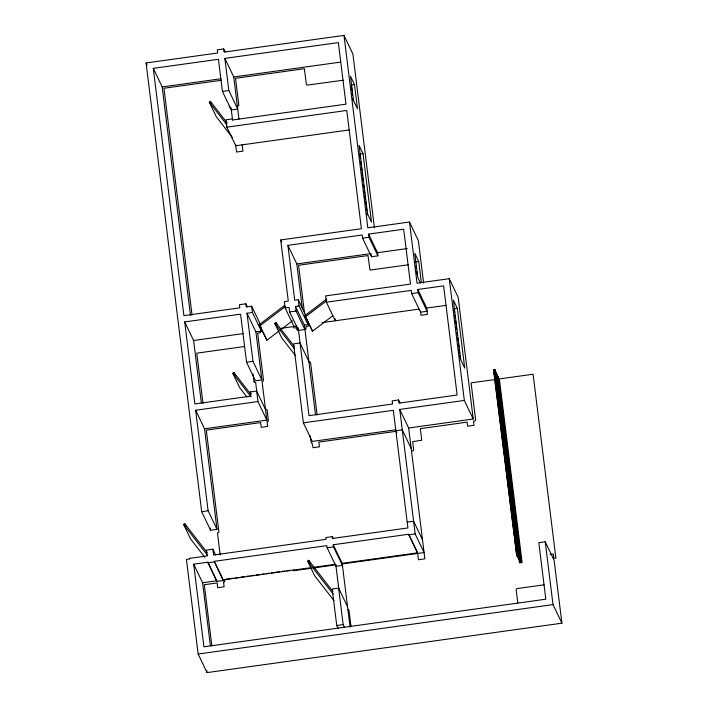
<?xml version="1.0" encoding="UTF-8"?>
<svg xmlns="http://www.w3.org/2000/svg" width="708" height="708" viewBox="0 0 708 708"><rect width="100%" height="100%" fill="white"/><g stroke="black" fill="none" stroke-linecap="round" stroke-linejoin="round"><path stroke-width="1.06" d="M421.552 439.765L421.596 439.65A1.23 1.204 -25.6 0 0 421.641 439.279L420.331 428.659L467.094 422.145L467.599 426.198L474.015 425.313L473.51 421.251L475.369 420.614A1.328 1.292 -25.6 0 0 475.643 419.924L471.077 382.869L496.777 379.293L498.405 392.4M268.323 420.924L267.217 410.277A1.23 1.204 -25.6 0 0 267.084 409.932L267.013 409.826A1.354 1.319 -25.6 0 0 266.42 409.383L265.518 409.357L262.066 381.515L262.712 381.364A1.283 1.257 -25.6 0 0 263.031 381.161A1.354 1.319 -25.6 0 0 263.394 380.647L263.438 380.532A1.23 1.204 -25.6 0 0 263.482 380.161L257.668 333.158L259.624 332.857A1.328 1.292 -25.6 0 0 260.066 332.61M260.243 332.424L260.473 331.202M421.198 440.279L412.667 441.686L413.64 449.766A1.354 1.319 -25.6 0 1 413.437 450.368A1.257 1.23 -25.6 0 1 413.091 450.722L411.507 451.093M232.401 137.485L216.232 116.634L209.311 102.182L210.4 101.359L227.241 123.077M279.209 330.884L266.934 340.212L259.19 324.707L284.625 305.387M266.934 340.212L260.013 325.76L285.448 306.449M295.484 355.655L281.687 337.866L274.766 323.414L275.854 322.591L294.245 346.309M280.97 329.556L292.369 320.892M332.733 315.821L312.52 331.167L304.785 315.662L326.751 298.98M312.52 331.167L305.599 316.715L326.689 300.705M246.924 397.011L239.729 387.736L232.808 373.284L233.888 372.461L250.898 394.383M204.78 557.267L190.567 538.947L183.646 524.495L184.735 523.663L207.072 552.461M334.008 600.667L314.556 575.595L307.635 561.152L308.723 560.32L332.866 591.445M224.064 581.949L223.533 582.047L224.117 586.808L217.701 587.702L217.117 582.941L204.285 584.728L211.851 645.785M225.091 51.879L223.684 48.949L217.268 49.843L217.657 52.994L146.087 62.959L201.683 511.672L210.586 530.248L217.002 529.354L204.541 428.809L195.647 410.233L257.942 401.56L266.845 420.136L204.541 428.809M374.417 227.808L352.885 53.976L343.982 35.4L224.073 52.1L223.684 48.949M247.242 306.741L245.835 303.812L239.419 304.706L239.808 307.847L183.921 315.635L153.282 68.366L218.436 59.286L222.418 91.403L231.321 109.988L237.738 109.094L228.834 90.509L224.852 58.392L338.344 42.595L345.973 104.165L232.489 119.971L232.357 118.917L225.941 119.811L226.852 127.157L235.755 145.742L349.115 129.953M153.282 68.366L162.185 86.942L220.825 78.774M224.852 58.392L233.755 76.977L340.698 62.083M221.613 80.234L163.946 88.261L192.027 314.936M222.418 91.403L228.834 90.509M343.203 80.243L307.104 85.11A1.257 1.23 -25.6 0 1 306.679 84.854L306.591 84.765A1.336 1.301 -25.6 0 1 306.343 84.34L304.378 68.703L235.516 78.296L238.817 105.138A1.354 1.319 -25.6 0 1 238.738 105.501A1.354 1.319 -25.6 0 1 238.543 105.828L237.401 106.359M351.265 85.031L354.469 84.588L357.469 108.802L353.513 100.536L350.513 76.331L354.469 84.588M226.852 127.157L346.752 110.457L361.407 228.711L280.704 239.95L288.289 301.104L284.342 301.652L285.12 307.945L294.024 326.53L296.979 326.114M359.823 154.114L363.036 153.671L371.514 222.108L367.558 213.851L359.08 145.414L363.036 153.671M423.632 283.191L418.348 240.596L409.454 222.02L367.824 227.817L343.982 35.4M305.803 315.352L298.307 299.705L294.705 300.21L287.908 245.349L362.186 235.003L362.576 238.154L371.479 256.73L377.895 255.845L377.506 252.694L368.603 234.109L403.675 229.233L410.472 284.085L325.591 295.909L326.37 302.201L335.273 320.786L335.017 318.68M362.576 238.154L368.992 237.26L377.895 255.845M287.908 245.349L296.802 263.934L371.089 253.588M377.506 252.694L407.259 248.552M415.463 261.96L418.738 261.5L421.349 282.554M408.33 264.774L370.957 269.969A1.23 1.204 -25.6 0 1 370.585 269.934L370.461 269.89M260.571 324.777L251.667 306.201L246.225 306.962L245.835 303.812M473.236 419.012L464.333 400.436L399.746 409.428L408.649 428.004L473.236 419.012L458.147 297.263L449.253 278.686L417.03 283.173L409.454 222.02M266.845 420.136L265.544 409.631L256.641 391.046L250.234 391.94L250.747 396.153L194.859 403.941L184.7 321.928L240.587 314.148L246.552 362.248L255.455 380.824L261.863 379.93L255.907 331.831L247.004 313.255L252.446 312.494L261.349 331.079L260.827 326.875M285.12 307.945L289.068 307.396L289.625 311.918L298.528 330.494M295.484 306.502L299.086 305.998L307.989 324.583L304.387 325.087L295.484 306.502L296.041 311.024L304.944 329.601M326.37 302.201L411.251 290.386L411.649 293.599L420.552 312.184L427.11 311.263L418.207 292.687L417.809 289.466L443.615 285.873L457.138 395.029L398.967 403.126L398.577 399.985L392.161 400.87L392.551 404.02L309.007 415.658L298.192 327.786M411.649 293.599L418.207 292.687M289.625 311.918L296.041 311.024M184.7 321.928L193.603 340.513L243.048 333.627M255.907 331.831L262.597 330.901M281.722 328.238L293.404 326.609L293.661 327.468A1.23 1.204 -25.6 0 0 294.749 327.981L296.59 327.733L297.024 329.99A1.23 1.204 -25.6 0 0 298.112 330.503L305.591 329.415A1.345 1.31 -25.6 0 0 305.909 329.211L306.139 326.406L308.219 326.061A1.345 1.31 -25.6 0 0 308.538 325.857L308.945 324.45M322.087 322.618L419.127 309.104M417.809 289.466L426.712 308.051L446.067 305.352M457.324 308.343L453.368 300.086L460.766 359.806L464.722 368.063L457.324 308.343L454.111 308.785L454.518 312.042M244.136 346.566L196.771 353.168L202.984 403.312M246.552 362.248L252.968 361.354L261.863 379.93M308.945 361.885L310.361 362.257A1.345 1.31 -25.6 0 1 310.564 362.576L317.131 415.092M493.529 369.815L494.883 369.629L495.149 370.178L518.114 555.568L516.769 555.753L493.529 369.815L493.795 370.364M495.804 373.567L497.848 376.815L497.175 376.913L495.034 372.435M496.795 376.629L498.149 376.435L498.414 376.992L521.38 562.373L520.026 562.568L496.795 376.629L497.06 377.178M496.724 378.399L498.335 380.762L497.662 380.851L495.096 375.488M495.644 382.479L496.317 382.391L496.237 381.727L499.317 388.648L498.644 388.745L496.494 384.267M496.786 381.453L498.83 384.709L498.149 384.798L496.007 380.329M497.273 385.4L498.556 388.081L499.237 387.984M496.476 386.656L499.804 392.595L499.131 392.692L496.556 387.32M308.9 361.558L299.997 342.982L293.581 343.876L303.369 422.844L393.329 410.321L407.905 527.947L332.486 538.452L332.264 536.646L325.848 537.54L326.069 539.346L213.586 555.01L212.86 549.187L206.444 550.081L207.17 555.904L189.7 558.338L189.779 558.957L186.425 559.426L198.151 654.024L207.046 672.6L561.913 623.182L554.125 560.347L545.222 541.77L538.806 542.664L545.815 599.198L203.922 646.811L193.691 564.188L207.948 562.205L216.922 581.401L223.339 580.507L214.365 561.311L326.848 545.647L327.105 547.726L336.008 566.303L342.424 565.409L333.521 546.833L333.264 544.753L408.684 534.248L417.667 553.444L418.446 559.745L424.862 558.851L408.649 428.004M498.68 394.179L500.29 396.542L499.618 396.63L497.476 392.161M497.883 395.445L500.786 400.48L500.105 400.578L497.105 394.312M499.653 402.073L501.273 404.427L500.6 404.525L498.883 400.94M499.29 404.224L501.76 408.374L501.087 408.463L498.945 403.994M499.352 407.277L502.246 412.313L501.574 412.41L499.432 407.941M395.728 429.809L312.272 441.429L303.369 422.844M501.122 413.906L502.733 416.26L502.06 416.357L500.344 412.773M396.489 431.269L318.883 442.075L319.467 446.828L313.051 447.721L312.051 443.022A1.23 1.204 -25.6 0 1 311.67 442.978L311.555 442.942A1.354 1.319 -25.6 0 1 311.228 442.766L309.927 435.358M500.636 417.224L499.954 417.322L500.043 417.986M500.751 416.056L503.229 420.207L502.547 420.295L500.406 415.826M501.671 420.897L503.715 424.154L503.043 424.242L500.892 419.773M502.158 424.844L504.202 428.092L503.53 428.19L501.813 424.614M502.22 427.889L504.689 432.039L504.016 432.137L501.441 426.765M501.99 433.756L502.671 433.668L505.671 439.925L504.999 440.022L502.848 435.553M502.282 430.942L505.185 435.986L504.503 436.075L502.361 431.606M503.627 436.677L505.671 439.925M504.547 441.518L506.158 443.872L505.485 443.969L502.91 438.597M503.459 445.589L504.131 445.5L504.052 444.836L507.132 451.757L506.459 451.854L504.317 447.385M504.6 444.562L506.645 447.819L505.972 447.907L503.83 443.438M505.096 448.509L506.379 451.191L507.052 451.093M504.3 449.766L507.627 455.704L506.946 455.802L504.379 450.43M504.848 456.766L505.521 456.669L505.6 457.333M506.494 457.288L508.114 459.651L507.441 459.74L505.291 455.271M505.698 458.554L508.601 463.59L507.928 463.687L504.928 457.43M507.477 465.183L509.087 467.537L508.415 467.634L506.698 464.05M201.683 511.672L208.099 510.778L217.002 529.354M507.105 467.333L509.583 471.484L508.902 471.581L506.76 467.103M507.167 470.386L510.07 475.431L509.397 475.519L507.247 471.05M508.512 476.121L510.556 479.369L509.884 479.466L508.167 475.891M508.574 479.166L511.043 483.316L510.371 483.414L507.795 478.042M509.495 484.006L511.53 487.263L510.857 487.352L508.716 482.883M509.981 487.954L512.026 491.202L511.344 491.299L509.202 486.83M510.043 490.998L512.512 495.149L511.84 495.246L509.264 489.874M509.813 496.874L510.486 496.777L513.486 503.034L512.813 503.131L510.672 498.662M510.096 494.051L512.999 499.096L512.327 499.184L510.185 494.715M511.441 499.786L513.486 503.034M512.362 504.627L513.981 506.981L513.3 507.078L510.734 501.707M407.189 522.123L413.605 521.23L422.499 539.815M511.194 508.043L511.875 507.946L514.955 514.875L514.282 514.964L511.282 508.707L511.955 508.61L511.875 507.946M512.424 507.671L514.468 510.928L513.796 511.017L511.645 506.547M512.052 509.831L514.194 514.3L514.875 514.212M513.831 516.459L515.442 518.814L514.769 518.911L512.194 513.539M512.663 519.876L513.335 519.778M207.948 562.205L208.019 562.825L214.436 561.931L223.339 580.507M408.764 534.867L415.18 533.974L424.083 552.55L342.247 563.949M327.105 547.726L333.521 546.833M513.459 518.61L515.928 522.761L515.256 522.858L513.114 518.38M513.521 521.663L516.424 526.708L515.743 526.796L513.601 522.327M514.866 527.398L516.911 530.646L516.238 530.743L514.521 527.168M514.928 530.442L517.398 534.593L516.725 534.69L514.15 529.318M514.132 531.708L517.884 538.54L517.212 538.629L515.07 534.159M225.879 579.206L233.498 578.144M235.675 577.843L238.941 577.392M241.118 577.082L244.384 576.631M246.561 576.33L248.738 576.02M250.915 575.719L254.181 575.268M256.358 574.967L259.624 574.507M261.801 574.206L263.978 573.905M266.155 573.595L269.421 573.144M271.598 572.843L279.218 571.781M281.395 571.48L284.66 571.02M286.837 570.719L290.103 570.267M193.691 564.188L202.594 582.764L216.852 580.781M223.268 579.887L310.635 567.719M312.821 567.418L335.751 564.223L338.937 589.923M333.264 544.753L342.168 563.329L417.587 552.824L417.667 553.444M311.945 568.17L293.484 570.736L293.369 569.807M314.113 567.869L335.831 564.842M516.336 539.231L518.38 542.478L517.698 542.576L515.99 539M517.247 544.071L518.867 546.426L518.194 546.523L515.619 541.151M516.167 548.151L516.84 548.054L516.76 547.39L519.84 554.32L519.168 554.408L517.026 549.939M517.309 547.116L519.353 550.373L518.681 550.461L516.539 545.992M517.796 551.063L519.088 553.745L519.76 553.656M516.504 555.205L517.849 555.01L518.114 555.568M517.141 556.037L517.822 555.939L520.822 562.205L520.141 562.302L517.061 555.373M516.999 552.32L520.327 558.258L519.654 558.355L517.088 552.983M550.143 554.497L553.346 554.054L553.851 558.108L555.895 558.293L533.097 374.231L499.344 378.93L522.088 562.497L519.522 562.86L513.831 516.964M517.495 556.267L520.822 562.205M519.769 562.01L521.115 561.825L521.38 562.373M347.548 606.729L338.645 588.153L332.229 589.047L336.743 625.491L338.15 628.43M544.098 584.808L517.052 588.596A1.292 1.257 -25.6 0 0 516.61 588.852L516.176 589.976L517.796 603.048M336.743 625.491L343.159 624.598L344.566 627.536M198.151 654.024L553.01 604.605L561.913 623.182M230.445 107.306L230.073 107.227A1.257 1.23 -25.6 0 1 229.649 106.97L229.56 106.881A1.336 1.301 -25.6 0 1 229.312 106.457L229.259 106.218M347.885 609.464L348.221 609.535A1.257 1.221 -25.6 0 1 348.725 609.871A1.336 1.301 -25.6 0 1 348.982 610.305L351 626.412M209.311 102.182L226.826 124.767M304.785 315.662L305.599 316.715M274.766 323.414L294.475 348.832M259.19 324.707L260.013 325.76M232.808 373.284L251.119 396.896M307.635 561.152L333.114 594.003M183.646 524.495L207.338 555.037M252.986 373.824L253.942 381.488A1.23 1.204 -25.6 0 0 254.084 381.833L254.145 381.939M497.768 376.152L494.768 369.895L497.848 376.815M498.255 380.099L495.255 373.833L498.335 380.762M495.742 377.78L498.742 384.046M495.83 378.444L498.83 384.709M496.742 383.285L499.317 388.648M499.724 391.931L496.724 385.665L499.804 392.595M497.211 389.612L500.211 395.878M497.29 390.276L500.29 396.542M498.131 394.453L500.698 399.816M498.211 395.117L500.786 400.48M501.193 403.764L498.193 397.507L501.273 404.427M498.68 401.445L501.68 407.711M498.759 402.109L501.76 408.374M499.591 406.286L502.167 411.658M499.68 406.95L502.246 412.313M502.653 415.596L499.653 409.339L502.733 416.26M500.14 413.277L503.14 419.543M500.229 413.941L503.229 420.207M501.06 418.118L503.636 423.49M500.715 417.888L503.715 424.154M504.123 427.428L501.122 421.171L504.202 428.092M504.609 431.376L501.609 425.11L504.689 432.039M502.53 429.951L505.096 435.323M502.184 429.721L505.185 435.986M505.592 439.261L502.591 433.004L502.671 433.668M506.078 443.208L503.078 436.951L506.158 443.872M418.738 261.5L414.782 253.243L417.782 277.456L420.419 282.961M503.565 440.889L506.565 447.155M503.645 441.553L506.645 447.819M504.565 446.394L507.132 451.757M507.539 455.04L504.538 448.784L507.627 455.704M505.034 452.722L508.034 458.988M505.114 453.385L508.114 459.651M505.946 457.563L508.521 462.935M506.034 458.226L508.601 463.59M509.008 466.873L506.008 460.616L509.087 467.537M506.494 464.554L509.495 470.82M506.583 465.218L509.583 471.484M507.415 469.395L509.99 474.767M507.07 469.165L510.07 475.431M510.477 478.705L507.477 472.448L510.556 479.369M510.964 482.652L507.963 476.387L511.043 483.316M508.884 481.228L511.45 486.6M508.53 480.998L511.53 487.263M511.937 490.538L508.937 484.281L509.025 484.945M509.45 485.838L512.026 491.202M512.433 494.485L509.433 488.228L512.512 495.149M509.919 492.166L512.919 498.432M509.999 492.83L512.999 499.096M513.406 502.379L510.406 496.113L510.486 496.777M513.893 506.317L510.893 500.06L513.981 506.981M511.388 503.999L514.389 510.264M511.468 504.662L514.468 510.928M512.38 509.503L514.955 514.875M515.362 518.15L512.362 511.893L515.442 518.814M512.849 515.831L515.849 522.097M512.928 516.495L515.928 522.761M513.769 520.672L516.336 526.044M513.849 521.336L516.424 526.708M516.831 529.982L513.831 523.725L516.911 530.646M514.318 527.672L517.318 533.929M514.397 528.327L517.398 534.593M515.238 532.505L517.805 537.876M514.884 532.274L517.884 538.54M518.291 541.824L515.291 535.558L518.38 542.478M518.787 545.762L515.787 539.505L518.867 546.426M516.698 544.337L519.274 549.709M516.353 544.107L519.353 550.373M517.274 548.948L519.84 554.32M520.247 557.594L517.247 551.337L520.327 558.258M520.734 561.541L517.734 555.276L517.822 555.939M398.577 399.985L399.985 402.914M411.18 448.456L402.286 429.88L395.869 430.774L396.807 432.73M280.704 239.95L281.642 241.906M210.4 101.359L211.32 103.279M409.153 535.221L417.587 552.824M275.854 322.591L276.775 324.521M146.087 62.959L147.025 64.915M332.264 536.646L333.202 538.602M250.234 391.94L251.163 393.896M233.888 372.461L235.277 375.346M308.723 560.32L310.104 563.214M212.86 549.187L215.674 555.054M208.019 562.825L216.922 581.401M184.735 523.663L186.116 526.557M545.222 541.77L553.01 604.605M498.149 376.435L521.115 561.825M497.096 376.249L497.175 376.913M497.582 380.196L497.662 380.851M498.069 384.134L498.149 384.798M498.556 388.081L498.644 388.745M499.051 392.028L499.131 392.692M499.538 395.967L499.618 396.63M500.025 399.914L500.105 400.578M500.512 403.861L500.6 404.525M500.999 407.799L501.087 408.463M501.494 411.746L501.574 412.41M501.981 415.693L502.06 416.357M502.468 419.64L502.547 420.295M502.954 423.579L503.043 424.242M503.45 427.526L503.53 428.19M503.937 431.473L504.016 432.137M504.423 435.411L504.503 436.075M504.91 439.358L504.999 440.022M505.397 443.305L505.485 443.969M505.893 447.244L505.972 447.907M506.379 451.191L506.459 451.854M506.866 455.138L506.946 455.802M507.353 459.085L507.441 459.74M507.848 463.023L507.928 463.687M508.335 466.97L508.415 467.634M508.822 470.917L508.902 471.581M509.309 474.856L509.397 475.519M509.795 478.803L509.884 479.466M510.291 482.75L510.371 483.414M510.778 486.688L510.857 487.352M511.265 490.635L511.344 491.299M511.751 494.582L511.84 495.246M512.247 498.52L512.327 499.184M512.734 502.468L512.813 503.131M513.22 506.415L513.3 507.078M513.707 510.362L513.796 511.017M514.194 514.3L514.282 514.964M514.689 518.247L514.769 518.911M515.176 522.194L515.256 522.858M515.663 526.133L515.743 526.796M516.15 530.08L516.238 530.743M516.645 534.027L516.725 534.69M517.132 537.965L517.212 538.629M517.619 541.912L517.698 542.576M518.106 545.859L518.194 546.523M518.592 549.806L518.681 550.461M519.088 553.745L519.168 554.408M519.575 557.692L519.654 558.355M520.061 561.639L520.141 562.302M497.742 382.665L498.007 384.851M498.282 387.046L498.83 391.435M499.777 399.117L500.866 407.888M501.273 411.18L502.361 419.959M503.176 426.543L503.715 430.924M505.485 445.19L505.76 447.385M506.034 449.58L506.3 451.775M506.707 455.058L507.255 459.448M507.521 461.643L507.795 463.837M508.202 467.13L508.751 471.519M509.017 473.714L509.291 475.9M510.919 489.069L511.194 491.264M512.415 501.131L512.964 505.521M513.371 508.813L513.645 511.008M513.911 513.203L514.185 515.397M514.459 517.592L514.999 521.973M515.406 525.265L516.495 534.044M517.451 541.726L517.858 545.01M518.265 548.302L518.53 550.497M518.805 552.691L519.353 557.081M519.76 560.373L520.026 562.568M499.078 397.869L499.352 400.047M499.618 402.233L500.839 412.074M501.105 414.26L506.255 455.775M506.521 457.961L509.503 481.998M509.769 484.184L510.043 486.369M510.318 488.555L510.99 494.016M511.265 496.202L511.53 498.388M511.804 500.574L512.079 502.76M512.344 504.946L513.565 514.778M494.883 369.629L517.849 555.01M497.697 393.56L497.786 394.223M495.069 377.877L495.149 378.541M496.538 389.71L496.618 390.374M497.998 401.542L498.087 402.206M501.423 429.154L501.503 429.818M502.892 440.987L502.972 441.65M504.353 452.819L504.441 453.483M505.822 464.652L505.901 465.315M507.778 480.431L507.857 481.095M509.247 492.264L509.326 492.927M510.707 504.096L510.787 504.76M512.176 515.928L512.256 516.592M515.592 543.54L515.681 544.204M494.069 372.558L494.476 375.851M494.75 378.045L504.397 455.925M504.671 458.12L511.468 512.973M511.734 515.167L514.318 536.009M514.592 538.204L516.769 555.753M454.925 315.299L455.324 318.556M455.598 320.733L455.996 323.99M456.271 326.158L456.669 329.415M457.076 332.671L457.341 334.849M457.749 338.105L458.156 341.362M458.421 343.53L458.828 346.787M459.094 348.964L459.634 353.31M459.899 355.478L460.306 358.735M449.253 278.686L464.333 400.436M426.712 308.051L427.42 314.352L421.003 315.246L420.481 311.051M415.985 266.173L416.242 268.27M416.64 271.43L417.03 274.589M399.746 409.428L415.18 533.974M351.531 87.137L351.92 90.297M352.177 92.403L352.566 95.562M352.965 98.722L353.221 100.819M359.956 155.202L360.363 158.459M360.77 161.716L361.169 164.982M361.443 167.15L361.841 170.407M362.115 172.584L362.514 175.841M362.788 178.018L363.186 181.275M363.593 184.531L364 187.788M364.266 189.965L364.673 193.222M364.939 195.39L365.478 199.736M365.744 201.913L366.151 205.17M366.417 207.347L366.824 210.603M367.089 212.772L367.364 214.949M371.213 254.632L371.479 256.73M368.603 234.109L368.992 237.26M342.168 563.329L350.071 627.102M307.334 319.335L307.989 324.583M304.582 313.794L298.564 265.252L368.001 255.579L369.868 269.447A1.257 1.23 -25.6 0 0 370.231 269.783M338.645 588.153L343.159 624.598M296.802 263.934L302.378 308.909M304.387 325.087L315.485 414.711M298.307 299.705L299.086 305.998M233.755 76.977L238.977 119.13M242.163 144.848L242.95 151.14L236.534 152.034L235.605 144.565M231.056 107.846L232.569 120.024M251.667 306.201L252.446 312.494M247.004 313.255L252.968 361.354M257.942 401.56L255.65 382.409L254.738 382.382A1.354 1.319 -25.6 0 1 254.137 381.931M224.79 579.356L224.675 581.516A1.257 1.221 -25.6 0 1 224.091 581.941M162.185 86.942L190.523 315.618M193.603 340.513L201.329 402.834M220.188 555.045L217.445 532.929L217.976 532.832A1.31 1.274 -25.6 0 0 218.418 532.575A1.354 1.319 -25.6 0 0 218.781 532.062A1.31 1.274 -25.6 0 0 218.861 531.699L206.302 430.137L260.624 422.57L261.217 427.322L267.633 426.428L267.04 421.676L267.571 421.579A1.292 1.257 -25.6 0 0 268.013 421.322M195.647 410.233L208.099 510.778M210.311 528.053L210.586 530.248M214.365 561.311L214.436 561.931M202.594 582.764L210.4 645.82M206.78 670.423L207.046 672.6M421.455 439.96A1.23 1.204 -25.6 0 1 421.216 440.234"/></g></svg>
